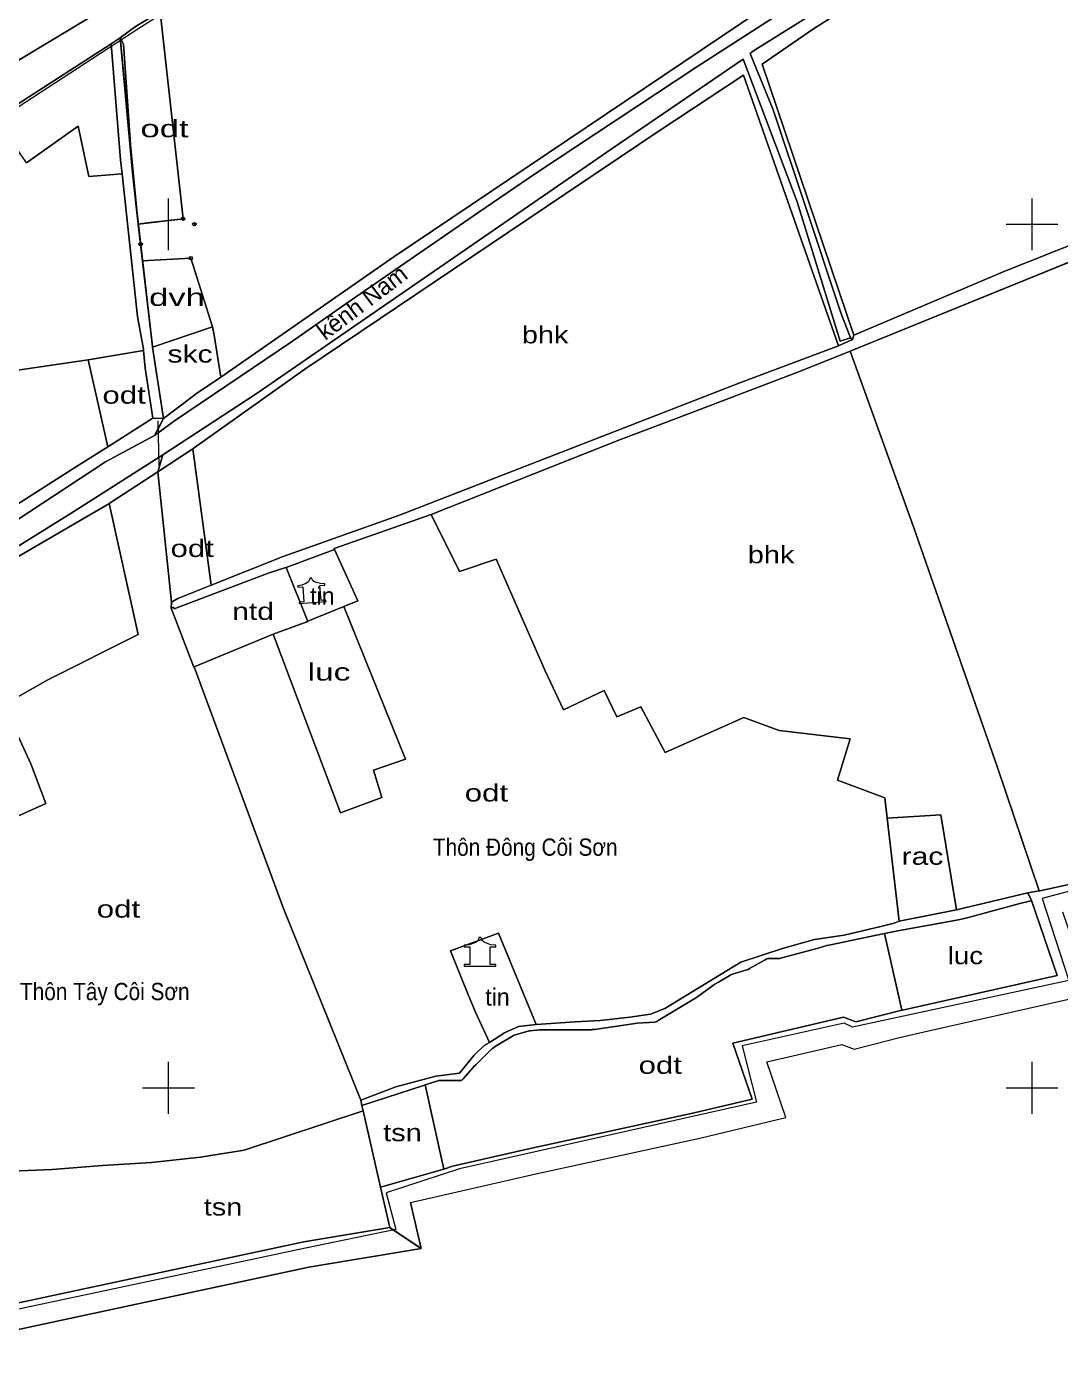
# Model space of a CAD drawing. Header units: metres. Extents: x 506356 to 510922, y 2246675 to 2251661.
# Drawn here: x 508918 to 509516, y 2248346 to 2249114 of the extents above; entities that cross this region are included whole.
import ezdxf
from ezdxf.enums import TextEntityAlignment as Align

# ---------------------------------------------------------------- set-up
doc = ezdxf.new("R2010")
doc.units = ezdxf.units.M
doc.header["$LTSCALE"] = 4
doc.header["$PDMODE"] = 32
doc.header["$PDSIZE"] = 2
for name, color, linetype, lineweight in [('10', 7, 'Continuous', 13), ('11', 7, 'Continuous', 13), ('20', 7, 'Continuous', 35), ('23', 7, 'Continuous', 13), ('30', 7, 'Continuous', 13), ('4', 7, 'Continuous', 13), ('5', 7, 'Continuous', 13), ('63', 7, 'Continuous', 13), ('7', 7, 'Continuous', 13), ('9', 7, 'Continuous', 13)]:
    doc.layers.add(name, color=color, linetype=linetype, lineweight=lineweight)
for name, color, linetype in [('33', 7, 'Continuous'), ('39', 7, 'Continuous'), ('46', 7, 'Continuous')]:
    doc.layers.add(name, color=color, linetype=linetype)

msp = doc.modelspace()

# ---------------------------------------------------------------- linework, layer by layer
at = {"layer": '10'}
for p, q in [((509394.74, 2248926.44), (509683.52, 2249044.05)), ((508964.82, 2248871.13), (508953.48, 2248921.44)), ((508953.61, 2248921.46), (508985.63, 2248926.84)), ((509014.04, 2248870.05), (508993.82, 2248856.75)), ((509014.04, 2248870.05), (509024.66, 2248791.03)), ((508993.82, 2248856.75), (508965.72, 2248838.26)), ((509001.85, 2248781.2), (508993.82, 2248856.75)), ((509096.24, 2248811.69), (509068.13, 2248801.34)), ((509068.13, 2248801.34), (509080.67, 2248769.99)), ((509001.49, 2248777.68), (509001.85, 2248781.2)), ((509504.18, 2248614.02), (509497.47, 2248612.98)), ((509499.74, 2248608.47), (509497.47, 2248612.98)), ((509499.74, 2248608.47), (509499.07, 2248608.28)), ((509122.75, 2248442.44), (509159.45, 2248452.99))]:
    msp.add_line(p, q, dxfattribs=at)
for points in [[(508908.25, 2249091.95), (508956.61, 2249121.05), (508993.51, 2249144.65), (509029.21, 2249167.36), (509075.25, 2249196.45)], [(509353.79, 2249131.56), (509130.59, 2248981.16), (509030.25, 2248911.55)], [(508995.29, 2249123.06), (508995.1, 2249122.95), (508981.03, 2249114.51), (508972, 2249107.89)], [(509392.66, 2249125.28), (509372.9, 2249112.8), (509343.67, 2249092.74), (509396.8, 2248935.77), (509484.33, 2248972.81), (509545.33, 2248997.09), (509565.99, 2249004.83), (509572.3, 2249007.23)], [(508972, 2249107.89), (508966.86, 2249104.44), (508897.66, 2249059.88), (508802.6, 2249002.17)], [(508982.54, 2248999.99), (508979.12, 2249029.7), (508974.02, 2249104.18), (508972, 2249107.89)], [(508966.86, 2249104.44), (508972.24, 2249037.32), (508973.12, 2249029.18)], [(509024.66, 2248791.03), (509066.52, 2248807.68), (509133.78, 2248831.59), (509330.73, 2248908.09), (509387.9, 2248929.63), (509332.93, 2249086.22), (509282.98, 2249053.25), (509079.03, 2248916.08), (509014.88, 2248870.61), (509014.04, 2248870.05)], [(509683.52, 2249044.05), (509724.19, 2248921.16), (509777.86, 2248766.34), (509807.85, 2248677.07), (509706.05, 2248656.54), (509603.72, 2248637.63), (509599.98, 2248636.21), (509540.78, 2248621.98), (509504.46, 2248614.08), (509504.19, 2248614), (509504.18, 2248614.02)], [(508973.12, 2249029.18), (508982.09, 2248946.62), (508985.55, 2248927.64), (508985.63, 2248926.84)], [(508990.86, 2248928.85), (508990.79, 2248929.3), (508985.07, 2248978.72), (508985.07, 2248978.75), (508982.54, 2248999.99)], [(508985.63, 2248926.84), (508986.6, 2248916.66), (508991.03, 2248887.68), (508964.82, 2248871.13)], [(509030.25, 2248911.55), (509015.76, 2248901.59), (509014.46, 2248900.71), (508997.13, 2248887.5), (508990.86, 2248928.85)], [(509394.74, 2248926.44), (509366.39, 2248915.12), (509295.53, 2248888.03), (509261.71, 2248875.36), (509152.07, 2248831.99)], [(509504.18, 2248614.02), (509479.99, 2248685.42), (509431.44, 2248824.89), (509394.74, 2248926.44)], [(508997.13, 2248887.5), (508991.03, 2248887.65), (508991.03, 2248887.68)], [(508964.82, 2248871.13), (508946.87, 2248859.79), (508867.45, 2248809.25), (508836.13, 2248788.48)], [(508965.72, 2248838.26), (508965.49, 2248838.11), (508904.13, 2248802.44), (508790.59, 2248729.64), (508764.49, 2248713.84)], [(509152.07, 2248831.99), (509095.98, 2248812.26), (509096.24, 2248811.69)], [(509096.24, 2248811.69), (509109.65, 2248781.89), (509101.52, 2248778.62)], [(509068.13, 2248801.34), (509067.42, 2248801.08), (509058.38, 2248798.1), (509003.25, 2248777.36), (509002.94, 2248778.22), (509001.49, 2248777.68)], [(509001.85, 2248781.2), (509005.52, 2248783.41), (509024.66, 2248791.03)], [(509001.49, 2248777.68), (509014.8, 2248743.66), (509014.83, 2248743.67)], [(509101.52, 2248778.62), (509080.71, 2248770.25), (509080.81, 2248770.04), (509080.67, 2248769.99)], [(509014.83, 2248743.67), (509060.59, 2248762.65), (509080.67, 2248769.99)], [(509111.31, 2248492.89), (509066.53, 2248603.92), (509015.62, 2248741.7), (509014.83, 2248743.67)], [(509414.51, 2248589.35), (509423.24, 2248591.19), (509453.25, 2248596.59), (509459.12, 2248597.65), (509459.87, 2248597.8), (509462.53, 2248598.5), (509492.87, 2248606.64), (509498.6, 2248608.17), (509499.07, 2248608.28)], [(509497.47, 2248612.98), (509456.3, 2248603.09), (509423.02, 2248596.43)], [(509424.59, 2248544.89), (509424.97, 2248544.99), (509514.49, 2248565.13), (509499.74, 2248608.47)], [(509423.02, 2248596.43), (509420.18, 2248595.39), (509412.37, 2248593.34), (509391.2, 2248588.39), (509374.13, 2248585.92), (509356.04, 2248580.78), (509331.38, 2248572.75), (509287.37, 2248546.01), (509279.15, 2248542.72), (509267.23, 2248540.87), (509249.96, 2248539.02), (509235.57, 2248538.19), (509212.84, 2248536.74)], [(509148.57, 2248501.73), (509156.03, 2248504.03), (509156.6, 2248504.18), (509157.26, 2248504.25), (509168.81, 2248504.26), (509169.25, 2248504.28), (509169.51, 2248504.31), (509169.68, 2248504.37), (509169.84, 2248504.46), (509170.02, 2248504.62), (509170.67, 2248505.31), (509176.2, 2248511.53), (509176.9, 2248512.29), (509178.01, 2248513.42), (509186.64, 2248522.05), (509187.21, 2248522.6), (509187.53, 2248522.85), (509189.8, 2248524.26), (509198.86, 2248529.8), (509199.71, 2248530.27), (509200.12, 2248530.42), (509200.98, 2248530.68), (509208.92, 2248532.94), (509209.5, 2248533.04), (509214.85, 2248533.58), (509215.51, 2248533.64), (509216.11, 2248533.67), (509242.56, 2248533.67), (509244.9, 2248533.68), (509245.4, 2248533.7), (509246.77, 2248533.88), (509270.29, 2248537.34), (509271.4, 2248537.44), (509281.47, 2248538.11), (509282.14, 2248538.19), (509282.33, 2248538.24), (509282.53, 2248538.32), (509282.89, 2248538.51), (509283.58, 2248538.91), (509304.85, 2248551.69), (509305.39, 2248552.03), (509305.79, 2248552.31), (509315.03, 2248559.09), (509316.38, 2248560.06), (509316.77, 2248560.3), (509318.39, 2248561.23), (509325.68, 2248565.38), (509326.09, 2248565.59), (509326.5, 2248565.74), (509329.09, 2248566.55), (509334.86, 2248568.32), (509335.62, 2248568.59), (509336.43, 2248569.01), (509345.45, 2248574.08), (509346.43, 2248574.62), (509346.68, 2248574.73), (509347.03, 2248574.83), (509347.53, 2248574.86), (509353.28, 2248574.87), (509353.69, 2248574.91), (509353.9, 2248574.95), (509355.13, 2248575.26), (509376.21, 2248580.97), (509381.28, 2248582.33), (509383.25, 2248582.76), (509414.51, 2248589.35)], [(509159.45, 2248452.99), (509164.4, 2248454.59), (509209.43, 2248464.81), (509304.34, 2248485.58), (509337.9, 2248493.54), (509326.85, 2248525.8), (509390.87, 2248540.83), (509397.93, 2248538.18), (509424.59, 2248544.89)], [(509212.84, 2248536.74), (509202.68, 2248535.52), (509194.66, 2248531.81), (509185.83, 2248526.27)], [(509185.83, 2248526.27), (509182.83, 2248524.55), (509176.98, 2248518.85), (509168.55, 2248508.56), (509154.78, 2248506.72), (509131.65, 2248500.6), (509111.31, 2248492.89)], [(509112, 2248489.82), (509147.6, 2248501.43), (509148.57, 2248501.73)], [(509111.31, 2248492.89), (509112, 2248489.82), (509112.68, 2248486.78), (509122.75, 2248442.44)], [(508876.58, 2248450.39), (508932.61, 2248452.76), (508961.82, 2248455.14), (508990.23, 2248456.72), (509018.64, 2248459.88), (509043.89, 2248463.83), (509112.68, 2248486.78)], [(509122.75, 2248442.44), (509128.09, 2248419.19), (509078.42, 2248410.9), (508897.69, 2248372.19), (508897.57, 2248372.64)]]:
    msp.add_lwpolyline(points, dxfattribs=at)
at = {"layer": '11'}
msp.add_lwpolyline([(507327.84, 2248615.19), (507358.07, 2248637.87), (507379.91, 2248653), (507417.7, 2248674), (507449.61, 2248688.29), (507511.75, 2248708.46), (507545.34, 2248716.02), (507611.68, 2248731.14), (507682.22, 2248747.11), (507782.14, 2248773.99), (507900.55, 2248804.24), (508240.6, 2248890.79), (508423.67, 2248924.4), (508519.38, 2248925.24), (508613.44, 2248926.08), (508653.74, 2248931.12), (508710.01, 2248950.45), (508898.94, 2249058.85), (508982.91, 2249113.46), (509288.57, 2249306.72), (509495.13, 2249441.16), (509680.71, 2249557.96)], dxfattribs=at)
at = {"layer": '20', "lineweight": 13}
msp.add_line((508993.92, 2248886.12), (508994.45, 2248860.17), dxfattribs=at)
at = {"layer": '23'}
for points in [[(509454.28, 2249172.7), (509338.8, 2249100.44), (509336.79, 2249098.84), (509350.03, 2249066.33), (509368.48, 2249011.34), (509389.33, 2248948.73), (509394.94, 2248934.28), (509388.93, 2248932.27), (509364.07, 2249012.95), (509332.79, 2249095.62), (509257, 2249043.84), (509171.19, 2248984.84), (509050.89, 2248901.77), (508996.76, 2248866.45), (508943.03, 2248832.33), (508871.25, 2248787.78)], [(508871.25, 2248787.78), (508943.03, 2248832.33), (508996.76, 2248866.45), (509050.89, 2248901.77), (509171.19, 2248984.84), (509257, 2249043.84), (509332.79, 2249095.62), (509364.07, 2249012.95), (509388.93, 2248932.27), (509394.94, 2248934.28), (509389.33, 2248948.73), (509368.48, 2249011.34), (509350.03, 2249066.33), (509336.79, 2249098.84), (509338.8, 2249100.44), (509454.28, 2249172.7)], [(508912.16, 2248828.73), (508963.49, 2248862.44), (508991.96, 2248877.7), (509003.59, 2248886.12), (509071.76, 2248932.28), (509102.63, 2248953.96), (509179.62, 2249006.94), (509212.5, 2249029.42), (509305.93, 2249091.22), (509357.25, 2249124.13)], [(509357.25, 2249124.13), (509305.93, 2249091.22), (509212.5, 2249029.42), (509179.62, 2249006.94), (509102.63, 2248953.96), (509071.76, 2248932.28), (509003.59, 2248886.12), (508991.96, 2248877.7), (508963.49, 2248862.44), (508912.16, 2248828.73)]]:
    msp.add_lwpolyline(points, dxfattribs=at)
at = {"layer": '30'}
for p, q in [((509008.49, 2249003.23), (508995.29, 2249123.06)), ((508966.86, 2249104.44), (508972, 2249107.89)), ((508985.07, 2248978.72), (508990.79, 2248929.3)), ((509130.59, 2248981.16), (509030.25, 2248911.55)), ((509396, 2248933.29), (509394.94, 2248934.28)), ((508991.03, 2248887.68), (508964.82, 2248871.13)), ((508997.13, 2248887.5), (508991.96, 2248877.7)), ((509024.66, 2248791.03), (509014.04, 2248870.05)), ((508993.82, 2248856.75), (508996.76, 2248866.45)), ((509024.66, 2248791.03), (509066.52, 2248807.68)), ((509068.13, 2248801.34), (509096.24, 2248811.69)), ((509014.83, 2248743.67), (509060.59, 2248762.65)), ((509479.99, 2248685.42), (509504.18, 2248614.02)), ((509423.02, 2248596.43), (509416.19, 2248656.19)), ((509423.02, 2248596.43), (509456.3, 2248603.09)), ((509414.51, 2248589.35), (509424.59, 2248544.89)), ((509424.59, 2248544.89), (509414.51, 2248589.35)), ((509112, 2248489.82), (509111.31, 2248492.89)), ((509112.68, 2248486.78), (509122.75, 2248442.44))]:
    msp.add_line(p, q, dxfattribs=at)
for points in [[(509666.71, 2249582.81), (509659.08, 2249578.39), (509592.03, 2249535.83), (509397.9, 2249412.14), (509313.36, 2249356.57), (509162.76, 2249254.92), (509075.25, 2249196.45), (509029.21, 2249167.36), (508993.51, 2249144.65), (508956.61, 2249121.05), (508908.25, 2249091.95)], [(509102.63, 2248953.96), (509179.62, 2249006.94), (509212.5, 2249029.42), (509305.93, 2249091.22), (509357.25, 2249124.13), (509418.2, 2249165.47), (509545.32, 2249242.93), (509597.45, 2249277.04), (509694.49, 2249330.83), (509747.02, 2249363.34), (509779.5, 2249381), (509783.91, 2249365.74), (509789.48, 2249362.3), (509784.97, 2249391.75), (509685.82, 2249335.62)], [(509783.91, 2249365.74), (509779.5, 2249381), (509747.02, 2249363.34), (509694.49, 2249330.83), (509597.45, 2249277.04), (509545.32, 2249242.93), (509418.2, 2249165.47), (509357.25, 2249124.13), (509305.93, 2249091.22)], [(509326.29, 2249333.74), (509131.77, 2249207.04), (509085.84, 2249176.98), (508981.03, 2249114.51), (508972, 2249107.89), (508966.86, 2249104.44), (508897.66, 2249059.88), (508802.6, 2249002.17)], [(508972, 2249107.89), (508981.03, 2249114.51), (509085.84, 2249176.98), (509131.77, 2249207.04), (509326.29, 2249333.74), (509353.79, 2249131.56)], [(509030.25, 2248911.55), (509130.59, 2248981.16), (509353.79, 2249131.56), (509326.29, 2249333.74), (509131.77, 2249207.04)], [(509338.8, 2249100.44), (509454.28, 2249172.7), (509496.38, 2249195.17), (509562.96, 2249233.7), (509639.15, 2249281.46)], [(509131.76, 2249207.04), (509151.48, 2249183.73), (509107.54, 2249152.58), (509085.79, 2249176.95), (508995.3, 2249123.01), (509008.49, 2249003.23)], [(508821.28, 2249033.6), (508822.16, 2249034.15), (508891.27, 2249079.62), (508908.25, 2249091.95), (508956.61, 2249121.05), (508993.51, 2249144.65), (509029.21, 2249167.36), (509075.25, 2249196.45)], [(508960.52, 2249196.58), (508922.83, 2249173.58), (508956.61, 2249121.05), (508908.25, 2249091.95)], [(508908.38, 2249092.03), (508956.61, 2249121.05), (508922.83, 2249173.58), (508960.52, 2249196.58)], [(509439.44, 2249188.84), (509353.89, 2249130.81), (509353.79, 2249131.56), (509130.59, 2248981.16)], [(508972, 2249107.89), (508981.03, 2249114.51), (508995.1, 2249122.95), (508995.29, 2249123.06), (509085.79, 2249176.95)], [(508871.25, 2248787.78), (508943.03, 2248832.33), (508996.76, 2248866.45), (509050.89, 2248901.77), (509171.19, 2248984.84), (509257, 2249043.84), (509332.79, 2249095.62), (509364.07, 2249012.95), (509388.93, 2248932.27), (509394.94, 2248934.28), (509389.33, 2248948.73), (509368.48, 2249011.34), (509350.03, 2249066.33), (509336.79, 2249098.84), (509338.8, 2249100.44), (509454.28, 2249172.7)], [(509454.28, 2249172.7), (509338.8, 2249100.44), (509336.79, 2249098.84), (509350.03, 2249066.33)], [(509353.79, 2249131.56), (509130.59, 2248981.16), (509030.25, 2248911.55)], [(509030.25, 2248911.55), (509130.59, 2248981.16), (509353.79, 2249131.56)], [(509396.8, 2248935.77), (509343.67, 2249092.74), (509372.9, 2249112.8), (509392.66, 2249125.28), (509409.61, 2249136.13)], [(508995.29, 2249123.06), (508995.1, 2249122.95), (508981.03, 2249114.51), (508972, 2249107.89)], [(509357.25, 2249124.13), (509305.93, 2249091.22)], [(509572.3, 2249007.23), (509565.99, 2249004.83), (509545.33, 2248997.09), (509484.33, 2248972.81), (509396.8, 2248935.77), (509343.67, 2249092.74), (509372.9, 2249112.8), (509392.66, 2249125.28)], [(509392.66, 2249125.28), (509372.9, 2249112.8), (509343.67, 2249092.74), (509396.8, 2248935.77), (509484.33, 2248972.81), (509545.33, 2248997.09), (509565.99, 2249004.83), (509572.3, 2249007.23)], [(509392.66, 2249125.28), (509372.9, 2249112.8), (509343.67, 2249092.74), (509396.8, 2248935.77)], [(508621.3, 2248929.31), (508638.72, 2248931.49), (508668.32, 2248938.01), (508697.91, 2248948.08), (508733.43, 2248960.53), (508767.76, 2248980.08), (508802.6, 2249002.17), (508897.66, 2249059.88), (508966.86, 2249104.44), (508972, 2249107.89)], [(508991.03, 2248887.65), (508997.13, 2248887.5), (508990.86, 2248928.85), (508990.79, 2248929.3), (508983.92, 2248988.41), (508982.54, 2248999.99), (508979.12, 2249029.7), (508974.02, 2249104.18), (508972, 2249107.89), (508966.86, 2249104.44)], [(508990.86, 2248928.85), (508990.79, 2248929.3), (508979.12, 2249029.7), (508974.02, 2249104.18), (508972, 2249107.89)], [(508972, 2249107.89), (508974.02, 2249104.18), (508979.12, 2249029.7), (508990.79, 2248929.3), (508990.86, 2248928.85), (508997.13, 2248887.5)], [(508972, 2249107.89), (508982.54, 2248999.99), (508982.57, 2248999.99), (509008.49, 2249003.23)], [(508973.12, 2249029.18), (508972.24, 2249037.32), (508966.86, 2249104.44), (508897.66, 2249059.88), (508802.6, 2249002.17)], [(508973.12, 2249029.18), (508953.97, 2249027.63), (508947.69, 2249056.71), (508917.86, 2249035.49), (508907.44, 2249051.04), (508897.66, 2249059.88), (508966.86, 2249104.44)], [(508966.86, 2249104.44), (508972.24, 2249037.32), (508973.12, 2249029.18)], [(508973.12, 2249029.18), (508972.24, 2249037.32), (508966.86, 2249104.44)], [(508966.86, 2249104.44), (508972.24, 2249037.32), (508973.12, 2249029.18), (508982.09, 2248946.62)], [(509368.48, 2249011.34), (509350.03, 2249066.33), (509336.79, 2249098.84), (509338.8, 2249100.44)], [(509305.93, 2249091.22), (509212.5, 2249029.42), (509179.62, 2249006.94), (509102.63, 2248953.96), (509071.76, 2248932.28), (509003.59, 2248886.12), (508991.96, 2248877.7), (508963.49, 2248862.44), (508912.16, 2248828.73)], [(509305.93, 2249091.22), (509212.5, 2249029.42), (509179.62, 2249006.94), (509102.63, 2248953.96), (509071.76, 2248932.28), (509003.59, 2248886.12), (508991.96, 2248877.7)], [(509364.07, 2249012.95), (509332.79, 2249095.62), (509257, 2249043.84), (509171.19, 2248984.84)], [(509257, 2249043.84), (509332.79, 2249095.62), (509364.07, 2249012.95), (509388.93, 2248932.27)], [(509024.66, 2248791.03), (509066.52, 2248807.68), (509133.78, 2248831.59), (509330.73, 2248908.09), (509387.9, 2248929.63), (509332.93, 2249086.22), (509282.98, 2249053.25), (509079.03, 2248916.08), (509014.88, 2248870.61), (509014.04, 2248870.05), (508993.82, 2248856.75), (508965.72, 2248838.26)], [(509014.04, 2248870.05), (509014.88, 2248870.61), (509079.03, 2248916.08), (509282.98, 2249053.25), (509332.93, 2249086.22), (509387.9, 2248929.63), (509330.73, 2248908.09), (509133.78, 2248831.59), (509066.52, 2248807.68), (509024.66, 2248791.03)], [(509014.04, 2248870.05), (509014.88, 2248870.61), (509079.03, 2248916.08), (509282.98, 2249053.25), (509332.93, 2249086.22), (509387.9, 2248929.63), (509396, 2248933.29), (509394.94, 2248934.28), (509388.93, 2248932.27), (509364.07, 2249012.95)], [(509387.9, 2248929.63), (509332.93, 2249086.22), (509282.98, 2249053.25)], [(509350.03, 2249066.33), (509368.48, 2249011.34), (509389.33, 2248948.73), (509394.94, 2248934.28), (509396, 2248933.29), (509396.81, 2248935.77)], [(508985.55, 2248927.64), (508982.09, 2248946.62), (508973.12, 2249029.18), (508953.97, 2249027.63), (508947.69, 2249056.71), (508917.86, 2249035.49)], [(508917.86, 2249035.49), (508947.69, 2249056.71), (508953.97, 2249027.63), (508973.12, 2249029.18)], [(509282.98, 2249053.25), (509079.03, 2248916.08), (509014.88, 2248870.61), (509014.04, 2248870.05), (509024.66, 2248791.03)], [(509152.07, 2248831.99), (509261.71, 2248875.36), (509295.53, 2248888.03), (509366.39, 2248915.12), (509394.74, 2248926.44), (509683.52, 2249044.05), (509683.03, 2249045.54)], [(509618.77, 2249025.79), (509681.29, 2249050.79), (509683.03, 2249045.54), (509683.52, 2249044.05), (509394.74, 2248926.44)], [(508996.76, 2248866.45), (509050.89, 2248901.77), (509171.19, 2248984.84), (509257, 2249043.84)], [(509504.18, 2248614.02), (509479.99, 2248685.42), (509431.44, 2248824.89), (509394.74, 2248926.44), (509683.52, 2249044.05)], [(509504.19, 2248614), (509504.46, 2248614.08), (509540.78, 2248621.98), (509599.98, 2248636.21), (509603.72, 2248637.63), (509706.05, 2248656.54), (509807.85, 2248677.07), (509777.86, 2248766.34), (509724.19, 2248921.16), (509683.52, 2249044.05), (509394.74, 2248926.44), (509431.44, 2248824.89), (509479.99, 2248685.42)], [(509683.52, 2249044.05), (509724.19, 2248921.16), (509777.86, 2248766.34), (509807.85, 2248677.07), (509706.05, 2248656.54), (509603.72, 2248637.63), (509599.98, 2248636.21), (509540.78, 2248621.98), (509504.46, 2248614.08), (509504.19, 2248614), (509504.18, 2248614.02)], [(508973.12, 2249029.18), (508982.09, 2248946.62), (508985.55, 2248927.64), (508985.63, 2248926.84), (508953.61, 2248921.46), (508953.48, 2248921.44)], [(508985.63, 2248926.84), (508985.55, 2248927.64), (508982.09, 2248946.62), (508973.12, 2249029.18)], [(509388.93, 2248932.27), (509394.94, 2248934.28), (509389.33, 2248948.73), (509368.48, 2249011.34)], [(509572.3, 2249007.23), (509565.99, 2249004.83), (509545.33, 2248997.09), (509484.33, 2248972.81), (509396.81, 2248935.77)], [(509008.49, 2249003.23), (508987.91, 2249000.79), (508982.57, 2248999.99), (508983.92, 2248988.41)], [(509396.8, 2248935.77), (509484.33, 2248972.81), (509545.33, 2248997.09)], [(509171.19, 2248984.84), (509050.89, 2248901.77), (508996.76, 2248866.45), (508993.82, 2248856.75), (509014.04, 2248870.05)], [(508990.79, 2248929.3), (508990.86, 2248928.85), (509025.6, 2248940.63), (509012.97, 2248980.39), (508985.07, 2248978.75)], [(508985.07, 2248978.75), (509012.97, 2248980.39), (509025.6, 2248940.63)], [(508994.06, 2248879.22), (509003.59, 2248886.12), (509071.76, 2248932.28), (509102.63, 2248953.96)], [(508982.09, 2248946.62), (508985.55, 2248927.64), (508985.63, 2248926.84), (508986.6, 2248916.66), (508991.03, 2248887.68)], [(509030.25, 2248911.55), (509026.55, 2248935.87), (509026.15, 2248937.78), (509025.6, 2248940.63), (508990.86, 2248928.85)], [(508990.86, 2248928.85), (509025.6, 2248940.63), (509026.15, 2248937.78), (509026.55, 2248935.87), (509030.25, 2248911.55)], [(509030.25, 2248911.55), (509026.55, 2248935.87), (509026.15, 2248937.78), (509025.6, 2248940.63), (508990.86, 2248928.85), (508997.13, 2248887.5), (509014.46, 2248900.71)], [(509025.6, 2248940.63), (509026.15, 2248937.78), (509026.55, 2248935.87), (509030.25, 2248911.55)], [(509387.9, 2248929.63), (509330.73, 2248908.09), (509133.78, 2248831.59), (509066.52, 2248807.68), (509024.66, 2248791.03)], [(509066.52, 2248807.68), (509133.78, 2248831.59), (509330.73, 2248908.09), (509387.9, 2248929.63)], [(509387.9, 2248929.63), (509396, 2248933.29), (509396.81, 2248935.77)], [(509396.81, 2248935.77), (509396, 2248933.29), (509387.9, 2248929.63)], [(508815.91, 2248901.6), (508818.98, 2248901.83), (508953.48, 2248921.44), (508953.61, 2248921.46), (508985.63, 2248926.84), (508985.55, 2248927.64)], [(508953.48, 2248921.44), (508818.98, 2248901.83), (508815.91, 2248901.6)], [(508815.91, 2248901.6), (508818.98, 2248901.83), (508953.48, 2248921.44), (508964.82, 2248871.13)], [(508964.82, 2248871.13), (508953.48, 2248921.44), (508953.61, 2248921.46), (508985.63, 2248926.84)], [(508985.63, 2248926.84), (508986.6, 2248916.66), (508991.03, 2248887.68), (508964.82, 2248871.13)], [(508991.03, 2248887.68), (508986.6, 2248916.66), (508985.63, 2248926.84)], [(509030.25, 2248911.55), (509015.76, 2248901.59), (509014.46, 2248900.71), (508997.13, 2248887.5), (508990.86, 2248928.85)], [(509152.07, 2248831.99), (509261.71, 2248875.36), (509295.53, 2248888.03), (509366.39, 2248915.12), (509394.74, 2248926.44)], [(509394.74, 2248926.44), (509366.39, 2248915.12), (509295.53, 2248888.03), (509261.71, 2248875.36), (509152.07, 2248831.99)], [(509504.18, 2248614.02), (509479.99, 2248685.42), (509431.44, 2248824.89), (509394.74, 2248926.44), (509366.39, 2248915.12)], [(509394.74, 2248926.44), (509431.44, 2248824.89), (509479.99, 2248685.42), (509504.18, 2248614.02), (509497.47, 2248612.98), (509456.3, 2248603.09)], [(509366.39, 2248915.12), (509295.53, 2248888.03), (509261.71, 2248875.36), (509152.07, 2248831.99)], [(509030.25, 2248911.55), (509015.76, 2248901.59), (509014.46, 2248900.71), (508997.13, 2248887.5), (508994.01, 2248881.59), (508994.06, 2248879.22)], [(508997.13, 2248887.5), (509014.46, 2248900.71), (509015.76, 2248901.59), (509030.25, 2248911.55)], [(509014.46, 2248900.71), (509015.76, 2248901.59), (509030.25, 2248911.55)], [(508836.13, 2248788.48), (508867.45, 2248809.25), (508946.87, 2248859.79), (508964.82, 2248871.13), (508991.03, 2248887.68)], [(508912.16, 2248828.73), (508963.49, 2248862.44), (508991.96, 2248877.7), (508997.13, 2248887.5), (508991.03, 2248887.65)], [(508997.13, 2248887.5), (508991.03, 2248887.65), (508991.03, 2248887.68)], [(508991.03, 2248887.68), (508991.03, 2248887.65), (508997.13, 2248887.5)], [(508991.96, 2248877.7), (508963.49, 2248862.44), (508912.16, 2248828.73), (508844.39, 2248786.2)], [(508964.82, 2248871.13), (508946.87, 2248859.79), (508867.45, 2248809.25), (508836.13, 2248788.48)], [(508964.82, 2248871.13), (508946.87, 2248859.79), (508867.45, 2248809.25), (508836.13, 2248788.48)], [(509001.85, 2248781.2), (508993.82, 2248856.75), (509014.04, 2248870.05), (509024.66, 2248791.03)], [(508726.9, 2248696.67), (508766.6, 2248720.75), (508840.78, 2248768.92), (508871.25, 2248787.78), (508943.03, 2248832.33), (508996.76, 2248866.45)], [(508996.76, 2248866.45), (508943.03, 2248832.33), (508871.25, 2248787.78), (508840.78, 2248768.92), (508766.6, 2248720.75)], [(508790.59, 2248729.64), (508904.13, 2248802.44), (508965.49, 2248838.11), (508965.72, 2248838.26), (508993.82, 2248856.75), (508996.76, 2248866.45)], [(508818.63, 2248673.09), (508821.01, 2248674.48), (508868.65, 2248699.15), (508900.68, 2248651.88), (508929.02, 2248664.62), (508920.39, 2248687.64), (508904.79, 2248721.75), (508930.26, 2248736.14), (508982.41, 2248762.44), (508965.72, 2248838.26), (508993.82, 2248856.75), (509001.85, 2248781.2), (509001.49, 2248777.68)], [(509014.8, 2248743.66), (509001.49, 2248777.68), (509001.85, 2248781.2), (508993.82, 2248856.75), (508965.72, 2248838.26)], [(508764.49, 2248713.84), (508790.59, 2248729.64), (508904.13, 2248802.44), (508965.49, 2248838.11), (508965.72, 2248838.26)], [(508965.72, 2248838.26), (508965.49, 2248838.11), (508904.13, 2248802.44), (508790.59, 2248729.64), (508764.49, 2248713.84)], [(508965.72, 2248838.26), (508965.49, 2248838.11), (508904.13, 2248802.44), (508790.59, 2248729.64)], [(508965.72, 2248838.26), (508982.41, 2248762.44), (508930.26, 2248736.14), (508904.79, 2248721.75), (508920.39, 2248687.64), (508929.02, 2248664.62), (508900.68, 2248651.88), (508868.65, 2248699.15), (508821.01, 2248674.48), (508818.63, 2248673.09)], [(508868.65, 2248699.15), (508900.68, 2248651.88), (508929.02, 2248664.62), (508920.39, 2248687.64), (508904.79, 2248721.75), (508930.26, 2248736.14), (508982.41, 2248762.44), (508965.72, 2248838.26)], [(508965.72, 2248838.26), (508982.41, 2248762.44), (508930.26, 2248736.14), (508904.79, 2248721.75)], [(509152.07, 2248831.99), (509095.98, 2248812.26), (509096.24, 2248811.69), (509068.13, 2248801.34)], [(509096.24, 2248811.69), (509095.98, 2248812.26), (509152.07, 2248831.99)], [(509152.07, 2248831.99), (509095.98, 2248812.26), (509096.24, 2248811.69)], [(509096.24, 2248811.69), (509095.98, 2248812.26), (509152.07, 2248831.99)], [(509152.07, 2248831.99), (509168.45, 2248799.03), (509189.81, 2248806.02), (509218.14, 2248741.49), (509228.82, 2248718.88), (509252.22, 2248729.98), (509259.62, 2248714.77), (509273.58, 2248720.53), (509287.54, 2248694.22), (509333.12, 2248714.36), (509353.66, 2248706.96), (509394.72, 2248702.03), (509387.33, 2248678.19), (509414.85, 2248667.91), (509416.19, 2248656.19), (509423.02, 2248596.43)], [(509416.19, 2248656.19), (509414.85, 2248667.91), (509387.33, 2248678.19), (509394.72, 2248702.03), (509353.66, 2248706.96), (509333.12, 2248714.36), (509287.54, 2248694.22), (509273.58, 2248720.53), (509259.62, 2248714.77), (509252.22, 2248729.98), (509228.82, 2248718.88), (509218.14, 2248741.49), (509189.81, 2248806.02), (509168.45, 2248799.03), (509152.07, 2248831.99)], [(509228.82, 2248718.88), (509218.14, 2248741.49), (509189.81, 2248806.02), (509168.45, 2248799.03), (509152.07, 2248831.99)], [(509152.07, 2248831.99), (509168.45, 2248799.03), (509189.81, 2248806.02), (509218.14, 2248741.49)], [(509001.49, 2248777.68), (509002.94, 2248778.22), (509003.25, 2248777.36), (509058.38, 2248798.1), (509067.42, 2248801.08), (509068.13, 2248801.34), (509096.24, 2248811.69)], [(509101.52, 2248778.62), (509109.65, 2248781.89), (509096.24, 2248811.69), (509068.13, 2248801.34), (509080.67, 2248769.99)], [(509101.52, 2248778.62), (509109.65, 2248781.89), (509096.24, 2248811.69)], [(509096.24, 2248811.69), (509109.65, 2248781.89), (509101.52, 2248778.62)], [(509096.24, 2248811.69), (509109.65, 2248781.89), (509101.52, 2248778.62)], [(509001.49, 2248777.68), (509002.94, 2248778.22), (509003.25, 2248777.36), (509058.38, 2248798.1), (509067.42, 2248801.08), (509068.13, 2248801.34), (509080.67, 2248769.99), (509060.59, 2248762.65), (509014.83, 2248743.67)], [(509068.13, 2248801.34), (509067.42, 2248801.08), (509058.38, 2248798.1), (509003.25, 2248777.36), (509002.94, 2248778.22), (509001.49, 2248777.68), (509001.85, 2248781.2)], [(509067.42, 2248801.08), (509058.38, 2248798.1), (509003.25, 2248777.36), (509002.94, 2248778.22), (509001.49, 2248777.68), (509014.8, 2248743.66)], [(509060.59, 2248762.65), (509080.67, 2248769.99), (509068.13, 2248801.34), (509067.42, 2248801.08)], [(509101.52, 2248778.62), (509080.71, 2248770.25), (509080.81, 2248770.04), (509080.67, 2248769.99), (509068.13, 2248801.34)], [(509024.66, 2248791.03), (509005.52, 2248783.41), (509001.85, 2248781.2), (509001.49, 2248777.68)], [(509024.66, 2248791.03), (509005.52, 2248783.41), (509001.85, 2248781.2)], [(509001.85, 2248781.2), (509005.52, 2248783.41), (509024.66, 2248791.03)], [(509001.49, 2248777.68), (509014.8, 2248743.66), (509014.83, 2248743.67)], [(509014.83, 2248743.67), (509014.8, 2248743.66), (509001.49, 2248777.68)], [(509101.52, 2248778.62), (509137.16, 2248690.37), (509118.8, 2248683.95), (509123.5, 2248668.14), (509099.58, 2248659.16), (509060.59, 2248762.65), (509014.83, 2248743.67)], [(509060.59, 2248762.65), (509099.58, 2248659.16), (509123.5, 2248668.14), (509118.8, 2248683.95), (509137.16, 2248690.37), (509101.52, 2248778.62)], [(509101.52, 2248778.62), (509137.16, 2248690.37), (509118.8, 2248683.95), (509123.5, 2248668.14), (509099.58, 2248659.16), (509060.59, 2248762.65), (509080.67, 2248769.99)], [(509080.67, 2248769.99), (509080.81, 2248770.04), (509080.71, 2248770.25), (509101.52, 2248778.62)], [(509080.67, 2248769.99), (509080.81, 2248770.04), (509080.71, 2248770.25), (509101.52, 2248778.62)], [(509111.31, 2248492.89), (509066.53, 2248603.92), (509015.62, 2248741.7), (509014.83, 2248743.67), (509060.59, 2248762.65)], [(509014.83, 2248743.67), (509015.62, 2248741.7), (509066.53, 2248603.92), (509111.31, 2248492.89), (509112, 2248489.82), (509112.68, 2248486.78)], [(509066.53, 2248603.92), (509015.62, 2248741.7), (509014.83, 2248743.67)], [(509014.83, 2248743.67), (509015.62, 2248741.7), (509066.53, 2248603.92), (509111.31, 2248492.89)], [(509218.14, 2248741.49), (509228.82, 2248718.88), (509252.22, 2248729.98), (509259.62, 2248714.77)], [(509287.54, 2248694.22), (509273.58, 2248720.53), (509259.62, 2248714.77), (509252.22, 2248729.98), (509228.82, 2248718.88)], [(508904.79, 2248721.75), (508920.39, 2248687.64), (508929.02, 2248664.62), (508900.68, 2248651.88), (508868.65, 2248699.15), (508821.01, 2248674.48), (508818.63, 2248673.09), (508818.98, 2248672.35), (508835.56, 2248613.9), (508845.73, 2248537.95)], [(509259.62, 2248714.77), (509273.58, 2248720.53), (509287.54, 2248694.22), (509333.12, 2248714.36), (509353.66, 2248706.96), (509394.72, 2248702.03), (509387.33, 2248678.19)], [(509416.19, 2248656.19), (509414.85, 2248667.91), (509387.33, 2248678.19), (509394.72, 2248702.03), (509353.66, 2248706.96), (509333.12, 2248714.36), (509287.54, 2248694.22)], [(509387.33, 2248678.19), (509414.85, 2248667.91), (509416.19, 2248656.19)], [(509391.2, 2248588.39), (509412.37, 2248593.34), (509420.18, 2248595.39), (509423.02, 2248596.43), (509416.19, 2248656.19)], [(509456.3, 2248603.09), (509447.22, 2248658.04), (509416.19, 2248656.19)], [(509416.19, 2248656.19), (509447.22, 2248658.04), (509456.3, 2248603.09), (509423.02, 2248596.43)], [(509416.19, 2248656.19), (509447.22, 2248658.04), (509456.3, 2248603.09), (509497.47, 2248612.98), (509504.18, 2248614.02)], [(509456.3, 2248603.09), (509447.22, 2248658.04), (509416.19, 2248656.19), (509423.02, 2248596.43)], [(509212.84, 2248536.74), (509235.57, 2248538.19), (509249.96, 2248539.02), (509267.23, 2248540.87), (509279.15, 2248542.72), (509287.37, 2248546.01), (509331.38, 2248572.75), (509356.04, 2248580.78), (509374.13, 2248585.92), (509391.2, 2248588.39), (509412.37, 2248593.34), (509420.18, 2248595.39), (509423.02, 2248596.43), (509456.3, 2248603.09), (509497.47, 2248612.98), (509499.74, 2248608.47), (509499.07, 2248608.28)], [(509414.51, 2248589.35), (509423.24, 2248591.19), (509453.25, 2248596.59), (509459.12, 2248597.65), (509459.87, 2248597.8), (509462.53, 2248598.5), (509492.87, 2248606.64), (509498.6, 2248608.17), (509499.07, 2248608.28), (509499.74, 2248608.47), (509497.47, 2248612.98), (509456.3, 2248603.09), (509423.02, 2248596.43)], [(509414.51, 2248589.35), (509423.24, 2248591.19), (509453.25, 2248596.59), (509459.12, 2248597.65), (509459.87, 2248597.8), (509462.53, 2248598.5), (509492.87, 2248606.64), (509498.6, 2248608.17), (509499.07, 2248608.28), (509499.74, 2248608.47)], [(509499.07, 2248608.28), (509498.6, 2248608.17), (509492.87, 2248606.64), (509462.53, 2248598.5), (509459.87, 2248597.8), (509459.12, 2248597.65), (509453.25, 2248596.59), (509423.24, 2248591.19), (509414.51, 2248589.35)], [(509499.74, 2248608.47), (509514.49, 2248565.13), (509424.97, 2248544.99), (509424.59, 2248544.89)], [(509424.59, 2248544.89), (509424.97, 2248544.99), (509514.49, 2248565.13), (509499.74, 2248608.47), (509499.07, 2248608.28), (509498.6, 2248608.17)], [(509498.6, 2248608.17), (509492.87, 2248606.64), (509462.53, 2248598.5)], [(508990.23, 2248456.72), (509018.64, 2248459.88), (509043.89, 2248463.83), (509112.68, 2248486.78), (509112, 2248489.82), (509111.31, 2248492.89), (509066.53, 2248603.92)], [(509423.02, 2248596.43), (509420.18, 2248595.39), (509412.37, 2248593.34), (509391.2, 2248588.39), (509374.13, 2248585.92), (509356.04, 2248580.78), (509331.38, 2248572.75), (509287.37, 2248546.01), (509279.15, 2248542.72), (509267.23, 2248540.87), (509249.96, 2248539.02), (509235.57, 2248538.19), (509212.84, 2248536.74)], [(509423.02, 2248596.43), (509420.18, 2248595.39), (509412.37, 2248593.34), (509391.2, 2248588.39), (509374.13, 2248585.92), (509356.04, 2248580.78), (509331.38, 2248572.75), (509287.37, 2248546.01), (509279.15, 2248542.72), (509267.23, 2248540.87), (509249.96, 2248539.02), (509235.57, 2248538.19), (509212.84, 2248536.74)], [(509462.53, 2248598.5), (509459.87, 2248597.8), (509459.12, 2248597.65), (509453.25, 2248596.59), (509423.24, 2248591.19), (509414.51, 2248589.35), (509424.59, 2248544.89)], [(509148.57, 2248501.73), (509156.03, 2248504.03), (509156.6, 2248504.18), (509157.26, 2248504.25), (509168.81, 2248504.26), (509169.25, 2248504.28), (509169.51, 2248504.31), (509169.68, 2248504.37), (509169.84, 2248504.46), (509170.02, 2248504.62), (509170.67, 2248505.31), (509176.2, 2248511.53), (509176.9, 2248512.29), (509178.01, 2248513.42), (509186.64, 2248522.05), (509187.21, 2248522.6), (509187.53, 2248522.85), (509189.8, 2248524.26), (509198.86, 2248529.8), (509199.71, 2248530.27), (509200.12, 2248530.42), (509200.98, 2248530.68), (509208.92, 2248532.94), (509209.5, 2248533.04), (509214.85, 2248533.58), (509215.51, 2248533.64), (509216.11, 2248533.67), (509242.56, 2248533.67), (509244.9, 2248533.68), (509245.4, 2248533.7), (509246.77, 2248533.88), (509270.29, 2248537.34), (509271.4, 2248537.44), (509281.47, 2248538.11), (509282.14, 2248538.19), (509282.33, 2248538.24), (509282.53, 2248538.32), (509282.89, 2248538.51), (509283.58, 2248538.91), (509304.85, 2248551.69), (509305.39, 2248552.03), (509305.79, 2248552.31), (509315.03, 2248559.09), (509316.38, 2248560.06), (509316.77, 2248560.3), (509318.39, 2248561.23), (509325.68, 2248565.38), (509326.09, 2248565.59), (509326.5, 2248565.74), (509329.09, 2248566.55), (509334.86, 2248568.32), (509335.62, 2248568.59), (509336.43, 2248569.01), (509345.45, 2248574.08), (509346.43, 2248574.62), (509346.68, 2248574.73), (509347.03, 2248574.83), (509347.53, 2248574.86), (509353.28, 2248574.87), (509353.69, 2248574.91), (509353.9, 2248574.95), (509355.13, 2248575.26), (509376.21, 2248580.97), (509381.28, 2248582.33), (509383.25, 2248582.76), (509414.51, 2248589.35)], [(509414.51, 2248589.35), (509383.25, 2248582.76), (509381.28, 2248582.33), (509376.21, 2248580.97), (509355.13, 2248575.26), (509353.9, 2248574.95), (509353.69, 2248574.91), (509353.28, 2248574.87), (509347.53, 2248574.86), (509347.03, 2248574.83), (509346.68, 2248574.73), (509346.43, 2248574.62), (509345.45, 2248574.08), (509336.43, 2248569.01), (509335.62, 2248568.59), (509334.86, 2248568.32), (509329.09, 2248566.55), (509326.5, 2248565.74), (509326.09, 2248565.59), (509325.68, 2248565.38), (509318.39, 2248561.23), (509316.77, 2248560.3), (509316.38, 2248560.06), (509315.03, 2248559.09), (509305.79, 2248552.31), (509305.39, 2248552.03), (509304.85, 2248551.69), (509283.58, 2248538.91), (509282.89, 2248538.51), (509282.53, 2248538.32), (509282.33, 2248538.24), (509282.14, 2248538.19), (509281.47, 2248538.11), (509271.4, 2248537.44), (509270.29, 2248537.34), (509246.77, 2248533.88), (509245.4, 2248533.7), (509244.9, 2248533.68), (509242.56, 2248533.67), (509216.11, 2248533.67), (509215.51, 2248533.64), (509214.85, 2248533.58), (509209.5, 2248533.04), (509208.92, 2248532.94), (509200.98, 2248530.68), (509200.12, 2248530.42), (509199.71, 2248530.27), (509198.86, 2248529.8), (509189.8, 2248524.26), (509187.53, 2248522.85), (509187.21, 2248522.6), (509186.64, 2248522.05), (509178.01, 2248513.42), (509176.9, 2248512.29), (509176.2, 2248511.53), (509170.67, 2248505.31), (509170.02, 2248504.62), (509169.84, 2248504.46), (509169.68, 2248504.37), (509169.51, 2248504.31), (509169.25, 2248504.28), (509168.81, 2248504.26), (509157.26, 2248504.25), (509156.6, 2248504.18), (509156.03, 2248504.03), (509148.57, 2248501.73)], [(509159.45, 2248452.99), (509164.4, 2248454.59), (509209.43, 2248464.81), (509304.34, 2248485.58), (509337.9, 2248493.54), (509326.85, 2248525.8), (509390.87, 2248540.83), (509397.93, 2248538.18), (509424.59, 2248544.89), (509414.51, 2248589.35), (509383.25, 2248582.76)], [(509212.84, 2248536.74), (509191.05, 2248589.58), (509163.37, 2248579.36), (509173.78, 2248553.43), (509177.81, 2248543.79), (509185.83, 2248526.27)], [(509185.83, 2248526.27), (509177.81, 2248543.79), (509173.78, 2248553.43), (509163.37, 2248579.36), (509191.05, 2248589.58), (509212.84, 2248536.74)], [(509185.83, 2248526.27), (509177.81, 2248543.79), (509173.78, 2248553.43), (509163.37, 2248579.36), (509191.05, 2248589.58), (509212.84, 2248536.74), (509235.57, 2248538.19), (509249.96, 2248539.02)], [(509212.84, 2248536.74), (509191.05, 2248589.58), (509163.37, 2248579.36), (509173.78, 2248553.43)], [(509242.56, 2248533.67), (509244.9, 2248533.68), (509245.4, 2248533.7), (509246.77, 2248533.88), (509270.29, 2248537.34), (509271.4, 2248537.44), (509281.47, 2248538.11), (509282.14, 2248538.19), (509282.33, 2248538.24), (509282.53, 2248538.32), (509282.89, 2248538.51), (509283.58, 2248538.91), (509304.85, 2248551.69), (509305.39, 2248552.03), (509305.79, 2248552.31), (509315.03, 2248559.09), (509316.38, 2248560.06), (509316.77, 2248560.3), (509318.39, 2248561.23), (509325.68, 2248565.38), (509326.09, 2248565.59), (509326.5, 2248565.74), (509329.09, 2248566.55), (509334.86, 2248568.32), (509335.62, 2248568.59), (509336.43, 2248569.01), (509345.45, 2248574.08), (509346.43, 2248574.62), (509346.68, 2248574.73), (509347.03, 2248574.83), (509347.53, 2248574.86), (509353.28, 2248574.87), (509353.69, 2248574.91), (509353.9, 2248574.95), (509355.13, 2248575.26), (509376.21, 2248580.97), (509381.28, 2248582.33), (509383.25, 2248582.76), (509414.51, 2248589.35)], [(509331.38, 2248572.75), (509356.04, 2248580.78), (509374.13, 2248585.92), (509391.2, 2248588.39)], [(509376.21, 2248580.97), (509355.13, 2248575.26), (509353.9, 2248574.95), (509353.69, 2248574.91), (509353.28, 2248574.87), (509347.53, 2248574.86)], [(509383.25, 2248582.76), (509381.28, 2248582.33), (509376.21, 2248580.97)], [(509249.96, 2248539.02), (509267.23, 2248540.87), (509279.15, 2248542.72), (509287.37, 2248546.01), (509331.38, 2248572.75)], [(509336.43, 2248569.01), (509335.62, 2248568.59), (509334.86, 2248568.32), (509329.09, 2248566.55)], [(509346.43, 2248574.62), (509345.45, 2248574.08), (509336.43, 2248569.01)], [(509347.53, 2248574.86), (509347.03, 2248574.83), (509346.68, 2248574.73), (509346.43, 2248574.62)], [(509318.39, 2248561.23), (509316.77, 2248560.3), (509316.38, 2248560.06), (509315.03, 2248559.09), (509305.79, 2248552.31)], [(509329.09, 2248566.55), (509326.5, 2248565.74), (509326.09, 2248565.59), (509325.68, 2248565.38), (509318.39, 2248561.23)], [(509173.78, 2248553.43), (509177.81, 2248543.79), (509185.83, 2248526.27), (509194.66, 2248531.81)], [(509424.59, 2248544.89), (509397.93, 2248538.18), (509390.87, 2248540.83), (509326.85, 2248525.8), (509337.9, 2248493.54), (509304.34, 2248485.58), (509209.43, 2248464.81), (509164.4, 2248454.59), (509159.45, 2248452.99), (509148.57, 2248501.73)], [(509305.79, 2248552.31), (509305.39, 2248552.03), (509304.85, 2248551.69), (509283.58, 2248538.91), (509282.89, 2248538.51), (509282.53, 2248538.32), (509282.33, 2248538.24), (509282.14, 2248538.19), (509281.47, 2248538.11)], [(509281.47, 2248538.11), (509271.4, 2248537.44), (509270.29, 2248537.34), (509246.77, 2248533.88)], [(509148.57, 2248501.73), (509156.03, 2248504.03), (509156.6, 2248504.18), (509157.26, 2248504.25), (509168.81, 2248504.26), (509169.25, 2248504.28), (509169.51, 2248504.31), (509169.68, 2248504.37), (509169.84, 2248504.46), (509170.02, 2248504.62), (509170.67, 2248505.31), (509176.2, 2248511.53), (509176.9, 2248512.29), (509178.01, 2248513.42), (509186.64, 2248522.05), (509187.21, 2248522.6), (509187.53, 2248522.85), (509189.8, 2248524.26), (509198.86, 2248529.8), (509199.71, 2248530.27), (509200.12, 2248530.42), (509200.98, 2248530.68), (509208.92, 2248532.94), (509209.5, 2248533.04), (509214.85, 2248533.58), (509215.51, 2248533.64), (509216.11, 2248533.67), (509242.56, 2248533.67)], [(509185.83, 2248526.27), (509194.66, 2248531.81), (509202.68, 2248535.52), (509212.84, 2248536.74)], [(509212.84, 2248536.74), (509202.68, 2248535.52), (509194.66, 2248531.81), (509185.83, 2248526.27)], [(509212.84, 2248536.74), (509202.68, 2248535.52), (509194.66, 2248531.81), (509185.83, 2248526.27)], [(509199.71, 2248530.27), (509198.86, 2248529.8), (509189.8, 2248524.26), (509187.53, 2248522.85), (509187.21, 2248522.6), (509186.64, 2248522.05)], [(509194.66, 2248531.81), (509202.68, 2248535.52), (509212.84, 2248536.74)], [(509214.85, 2248533.58), (509209.5, 2248533.04), (509208.92, 2248532.94), (509200.98, 2248530.68), (509200.12, 2248530.42), (509199.71, 2248530.27)], [(509246.77, 2248533.88), (509245.4, 2248533.7), (509244.9, 2248533.68), (509242.56, 2248533.67), (509216.11, 2248533.67), (509215.51, 2248533.64), (509214.85, 2248533.58)], [(509185.83, 2248526.27), (509182.83, 2248524.55), (509176.98, 2248518.85), (509168.55, 2248508.56), (509154.78, 2248506.72), (509131.65, 2248500.6), (509111.31, 2248492.89)], [(509111.31, 2248492.89), (509131.65, 2248500.6), (509154.78, 2248506.72), (509168.55, 2248508.56), (509176.98, 2248518.85), (509182.83, 2248524.55), (509185.83, 2248526.27)], [(509185.83, 2248526.27), (509182.83, 2248524.55), (509176.98, 2248518.85), (509168.55, 2248508.56), (509154.78, 2248506.72), (509131.65, 2248500.6), (509111.31, 2248492.89), (509112, 2248489.82)], [(509154.78, 2248506.72), (509168.55, 2248508.56), (509176.98, 2248518.85), (509182.83, 2248524.55), (509185.83, 2248526.27)], [(509186.64, 2248522.05), (509178.01, 2248513.42), (509176.9, 2248512.29), (509176.2, 2248511.53), (509170.67, 2248505.31)], [(509111.31, 2248492.89), (509131.65, 2248500.6), (509154.78, 2248506.72)], [(509148.57, 2248501.73), (509159.45, 2248452.99), (509122.75, 2248442.44), (509112.68, 2248486.78), (509112, 2248489.82)], [(509112, 2248489.82), (509147.6, 2248501.43), (509148.57, 2248501.73)], [(509148.57, 2248501.73), (509147.6, 2248501.43), (509112, 2248489.82)], [(509148.57, 2248501.73), (509147.6, 2248501.43), (509112, 2248489.82), (509112.68, 2248486.78), (509122.75, 2248442.44)], [(509112, 2248489.82), (509147.6, 2248501.43), (509148.57, 2248501.73)], [(509122.75, 2248442.44), (509159.45, 2248452.99), (509148.57, 2248501.73)], [(509156.6, 2248504.18), (509156.03, 2248504.03), (509148.57, 2248501.73), (509159.45, 2248452.99)], [(509168.81, 2248504.26), (509157.26, 2248504.25), (509156.6, 2248504.18)], [(509170.67, 2248505.31), (509170.02, 2248504.62), (509169.84, 2248504.46), (509169.68, 2248504.37), (509169.51, 2248504.31), (509169.25, 2248504.28), (509168.81, 2248504.26)], [(509112.68, 2248486.78), (509043.89, 2248463.83), (509018.64, 2248459.88), (508990.23, 2248456.72), (508961.82, 2248455.14), (508932.61, 2248452.76), (508876.58, 2248450.39)], [(508876.58, 2248450.39), (508932.61, 2248452.76), (508961.82, 2248455.14), (508990.23, 2248456.72), (509018.64, 2248459.88), (509043.89, 2248463.83), (509112.68, 2248486.78)], [(508897.57, 2248372.64), (508897.69, 2248372.19), (509078.42, 2248410.9), (509128.09, 2248419.19), (509122.75, 2248442.44), (509112.68, 2248486.78)], [(509112.68, 2248486.78), (509043.89, 2248463.83), (509018.64, 2248459.88)], [(509018.64, 2248459.88), (508990.23, 2248456.72), (508961.82, 2248455.14), (508932.61, 2248452.76), (508876.58, 2248450.39), (508883.21, 2248426.49), (508897.57, 2248372.64)], [(508876.58, 2248450.39), (508932.61, 2248452.76), (508961.82, 2248455.14), (508990.23, 2248456.72)], [(509122.75, 2248442.44), (509128.09, 2248419.19), (509078.42, 2248410.9), (508897.69, 2248372.19), (508897.57, 2248372.64), (508883.21, 2248426.49), (508876.58, 2248450.39)]]:
    msp.add_lwpolyline(points, dxfattribs=at)
for points in [[(508972, 2249107.89), (508974.02, 2249104.18), (508979.12, 2249029.7)], [(508836.13, 2248788.48), (508867.45, 2248809.25), (508946.87, 2248859.79), (508964.82, 2248871.13), (508953.48, 2248921.44), (508818.98, 2248901.83), (508815.91, 2248901.6), (508824.38, 2248842.23)], [(508964.82, 2248871.13), (508991.03, 2248887.68), (508986.6, 2248916.66), (508985.63, 2248926.84), (508953.61, 2248921.46), (508953.48, 2248921.44)], [(509001.85, 2248781.2), (509005.52, 2248783.41), (509024.66, 2248791.03), (509014.04, 2248870.05), (508993.82, 2248856.75)], [(509099.58, 2248659.16), (509123.5, 2248668.14), (509118.8, 2248683.95), (509137.16, 2248690.37), (509101.52, 2248778.62), (509080.71, 2248770.25), (509080.81, 2248770.04), (509080.67, 2248769.99), (509060.59, 2248762.65)]]:
    msp.add_lwpolyline(points, close=True, dxfattribs=at)
for p in [(509008.49, 2249003.23), (508983.92, 2248988.41)]:
    msp.add_point(p, dxfattribs=at)
at = {"layer": '4'}
msp.add_lwpolyline([(509898.65, 2249169.9), (509686.68, 2249044.57), (509688.31, 2249042.11), (509735.77, 2248895.48), (509811.07, 2248675.13), (509709.57, 2248653.82), (509609.72, 2248635.8), (509554.88, 2248622.7), (509505.77, 2248609.59), (509521.31, 2248562.08), (509396.09, 2248535.04), (509391.18, 2248537.5), (509332.25, 2248524.39), (509340.43, 2248491.63), (509168.56, 2248453.13), (509126, 2248439.21), (509131.73, 2248417.91), (509079.34, 2248407.26), (508898.47, 2248368.76)], dxfattribs=at)
at = {"layer": '5'}
for p, q in [((508995.29, 2249123.06), (509008.49, 2249003.23)), ((509012.97, 2248980.39), (509025.6, 2248940.63)), ((508953.48, 2248921.44), (508953.61, 2248921.46)), ((509424.59, 2248544.89), (509414.51, 2248589.35)), ((509159.45, 2248452.99), (509148.57, 2248501.73))]:
    msp.add_line(p, q, dxfattribs=at)
for points in [[(508917.84, 2249035.52), (508917.86, 2249035.49), (508947.69, 2249056.71), (508953.97, 2249027.63), (508973.12, 2249029.18)], [(509030.25, 2248911.55), (509026.55, 2248935.87), (509026.15, 2248937.78), (509025.6, 2248940.63), (508990.86, 2248928.85)], [(508953.48, 2248921.44), (508818.98, 2248901.83), (508815.91, 2248901.6)], [(508965.72, 2248838.26), (508982.41, 2248762.44), (508930.26, 2248736.14), (508904.79, 2248721.75), (508920.39, 2248687.64), (508929.02, 2248664.62), (508900.68, 2248651.88), (508868.65, 2248699.15), (508821.01, 2248674.48), (508818.63, 2248673.09)], [(509152.07, 2248831.99), (509168.45, 2248799.03), (509189.81, 2248806.02), (509218.14, 2248741.49), (509228.82, 2248718.88), (509252.22, 2248729.98), (509259.62, 2248714.77), (509273.58, 2248720.53), (509287.54, 2248694.22), (509333.12, 2248714.36), (509353.66, 2248706.96), (509394.72, 2248702.03), (509387.33, 2248678.19), (509414.85, 2248667.91), (509416.19, 2248656.19), (509423.02, 2248596.43)], [(509101.52, 2248778.62), (509137.16, 2248690.37), (509118.8, 2248683.95), (509123.5, 2248668.14), (509099.58, 2248659.16), (509060.59, 2248762.65)], [(509456.3, 2248603.09), (509447.22, 2248658.04), (509416.19, 2248656.19)], [(509212.84, 2248536.74), (509191.05, 2248589.58), (509163.37, 2248579.36), (509173.78, 2248553.43), (509177.81, 2248543.79), (509185.83, 2248526.27)]]:
    msp.add_lwpolyline(points, dxfattribs=at)
msp.add_point((509012.97, 2248980.39), dxfattribs=at)
at = {"layer": '63'}
for p, q in [((509000, 2248985), (509000, 2249015)), ((509500, 2248985), (509500, 2249015)), ((509485, 2249000), (509515, 2249000)), ((509000, 2248485), (509000, 2248515)), ((509500, 2248485), (509500, 2248515)), ((508985, 2248500), (509015, 2248500)), ((509485, 2248500), (509515, 2248500))]:
    msp.add_line(p, q, dxfattribs=at)
msp.add_point((509015, 2249000), dxfattribs=at)
at = {"layer": '7'}
for p, q in [((509423.35, 2248529.11), (509440.03, 2248533.01)), ((509128.08, 2248419.21), (509146.28, 2248407.02))]:
    msp.add_line(p, q, dxfattribs=at)
for points in [[(509807.85, 2248677.07), (509706.05, 2248656.54), (509603.72, 2248637.63), (509599.98, 2248636.21), (509540.78, 2248621.98), (509504.46, 2248614.08), (509504.19, 2248614)], [(509807.85, 2248677.07), (509706.05, 2248656.54), (509603.72, 2248637.63), (509599.98, 2248636.21), (509540.78, 2248621.98), (509504.46, 2248614.08), (509504.19, 2248614)], [(509504.18, 2248614.02), (509497.47, 2248612.98), (509499.74, 2248608.47)], [(509504.18, 2248614.02), (509497.47, 2248612.98), (509499.74, 2248608.47)], [(509499.74, 2248608.47), (509514.49, 2248565.13), (509424.97, 2248544.99), (509424.59, 2248544.89)], [(509499.74, 2248608.47), (509514.49, 2248565.13), (509424.97, 2248544.99), (509424.59, 2248544.89)], [(509440.03, 2248533.01), (509534.07, 2248554.16), (509517.9, 2248601.65)], [(509440.03, 2248533.01), (509534.07, 2248554.16), (509517.9, 2248601.65)], [(509440.03, 2248533.01), (509534.07, 2248554.16), (509517.9, 2248601.65)], [(509424.59, 2248544.89), (509397.93, 2248538.18), (509390.87, 2248540.83), (509326.85, 2248525.8), (509337.9, 2248493.54), (509304.34, 2248485.58), (509209.43, 2248464.81), (509164.4, 2248454.59), (509159.45, 2248452.99), (509122.75, 2248442.44), (509128.09, 2248419.21), (509146.28, 2248407.02), (509140.15, 2248433.71)], [(509424.59, 2248544.89), (509397.93, 2248538.18), (509390.87, 2248540.83), (509326.85, 2248525.8), (509337.9, 2248493.54)], [(509140.15, 2248433.71), (509212.69, 2248450.17), (509307.67, 2248470.95), (509357.45, 2248482.76), (509346.41, 2248514.98), (509389.86, 2248525.19), (509397.05, 2248522.49), (509423.35, 2248529.11), (509440.03, 2248533.01)], [(509397.05, 2248522.49), (509423.35, 2248529.11), (509440.03, 2248533.01)], [(509140.15, 2248433.71), (509212.69, 2248450.17), (509307.67, 2248470.95), (509357.45, 2248482.76), (509346.41, 2248514.98), (509389.86, 2248525.19), (509397.05, 2248522.49), (509423.35, 2248529.11)], [(509140.15, 2248433.71), (509212.69, 2248450.17), (509307.67, 2248470.95), (509357.45, 2248482.76), (509346.41, 2248514.98), (509389.86, 2248525.19), (509397.05, 2248522.49)], [(509337.9, 2248493.54), (509304.34, 2248485.58), (509209.43, 2248464.81), (509164.4, 2248454.59), (509159.45, 2248452.99), (509122.75, 2248442.44), (509128.09, 2248419.21)], [(509140.15, 2248433.71), (509146.28, 2248407.02), (509081.23, 2248396.16), (508848.07, 2248346.22)], [(509128.08, 2248419.21), (509146.28, 2248407.02), (509140.15, 2248433.71)], [(508848.07, 2248346.22), (509081.23, 2248396.16), (509146.28, 2248407.02), (509128.1, 2248419.2)], [(508848.07, 2248346.22), (509081.23, 2248396.16), (509146.28, 2248407.02), (509128.1, 2248419.2)], [(509128.09, 2248419.19), (509078.42, 2248410.9), (508897.69, 2248372.19), (508897.57, 2248372.64)], [(509128.09, 2248419.19), (509078.42, 2248410.9), (508897.69, 2248372.19), (508897.57, 2248372.64)]]:
    msp.add_lwpolyline(points, dxfattribs=at)
at = {"layer": '9'}
for points in [[(509078.43, 2248781.35), (509075.65, 2248781.13), (509075.71, 2248780.36), (509091.27, 2248781.6), (509091.21, 2248782.37), (509088.43, 2248782.14), (509087.74, 2248790.87), (509090.52, 2248791.09), (509090.46, 2248791.86), (509087.97, 2248791.91), (509085.65, 2248792.5), (509084.49, 2248793.01), (509083.67, 2248793.62), (509083.13, 2248794.31), (509082.93, 2248795.09), (509081.82, 2248795), (509081.71, 2248794.16), (509081.31, 2248793.39), (509080.57, 2248792.66), (509079.51, 2248791.99), (509077.27, 2248791.06), (509074.9, 2248790.62), (509074.96, 2248789.85), (509077.74, 2248790.08)], [(509174.56, 2248571.43), (509171.28, 2248571.43), (509171.28, 2248570.53), (509189.64, 2248570.53), (509189.64, 2248571.43), (509186.36, 2248571.43), (509186.36, 2248581.65), (509189.64, 2248581.65), (509189.64, 2248582.55), (509186.73, 2248582.84), (509184.07, 2248583.74), (509182.76, 2248584.44), (509181.85, 2248585.23), (509181.28, 2248586.09), (509181.12, 2248587.01), (509179.8, 2248587.01), (509179.6, 2248586.04), (509179.06, 2248585.18), (509178.13, 2248584.4), (509176.81, 2248583.72), (509174.11, 2248582.84), (509171.28, 2248582.55), (509171.28, 2248581.65), (509174.56, 2248581.65)]]:
    msp.add_lwpolyline(points, close=True, dxfattribs=at)

# ---------------------------------------------------------------- texts
at = {"layer": '30'}
msp.add_text('tin', height=10, dxfattribs=at).set_placement((509089.11, 2248779.79), align=Align.CENTER)
at = {"layer": '33'}
for s, width, p in [('odt', 1.5, (508997.74, 2249050.37)), ('dvh', 1.5, (509004.95, 2248952.72)), ('bhk', 1.25, (509218.12, 2248931.03)), ('skc', 1.3, (509012.51, 2248919.89)), ('odt', 1.35, (508974.34, 2248896.12)), ('odt', 1.35, (509013.76, 2248807.35)), ('bhk', 1.25, (509348.91, 2248803.72)), ('ntd', 1.3, (509049, 2248770.94)), ('luc', 1.45, (509092.97, 2248735.8)), ('odt', 1.35, (509184.1, 2248665.8)), ('rac', 1.3, (509436.56, 2248629.14)), ('odt', 1.35, (508971.04, 2248598.56)), ('luc', 1.2, (509461.41, 2248571.59)), ('odt', 1.35, (509284.74, 2248508.13)), ('tsn', 1.25, (509135.49, 2248469.09)), ('tsn', 1.25, (509031.6, 2248426.06))]:
    msp.add_text(s, height=10, dxfattribs=dict(at, width=width)).set_placement(p, align=Align.CENTER)
msp.add_text('tin', height=10, dxfattribs=at).set_placement((509190.51, 2248547.59), align=Align.CENTER)
at = {"layer": '39', "width": 0.9}
for s, p in [('Thôn Đông Côi Sơn', (509206.57, 2248634.36)), ('Thôn Tây Côi Sơn', (508963.16, 2248550.77))]:
    msp.add_text(s, height=10, dxfattribs=at).set_placement(p, align=Align.CENTER)
at = {"layer": '46'}
msp.add_text('kênh Nam', height=10, rotation=37.105, dxfattribs=at).set_placement((509115.11, 2248950.74), align=Align.CENTER)

doc.saveas('drawing.dxf')
